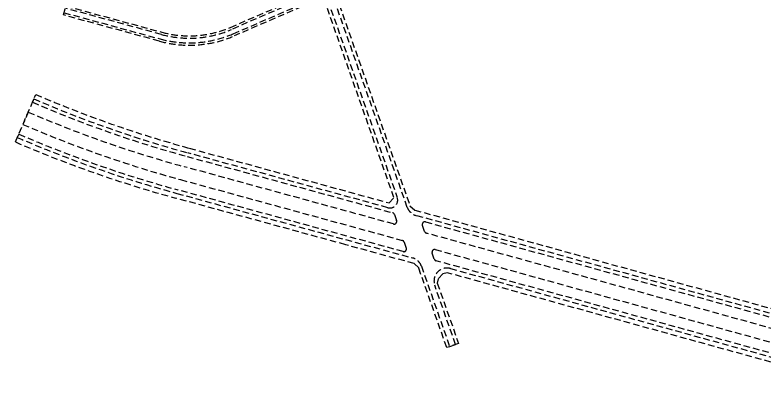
# Model space of a CAD drawing. Header units: metres. Extents: x 566243 to 572707, y 2062953 to 2068466.
# Drawn here: x 567232 to 568677, y 2062953 to 2063683 of the extents above; entities that cross this region are included whole.
import ezdxf

# ---------------------------------------------------------------- set-up
doc = ezdxf.new("R2010")
doc.units = ezdxf.units.M
doc.linetypes.add('HIDDEN', pattern=[0.375, 0.25, -0.125])
doc.layers.add('LogDg phu', color=7, linetype='CONTINUOUS')
doc.layers.add('ViaHeSphu', color=32, linetype='CONTINUOUS')

msp = doc.modelspace()

# ---------------------------------------------------------------- linework, layer by layer
at = {"layer": 'LogDg phu', "linetype": 'HIDDEN', "ltscale": 50}
for points in [[(568922.4888897225, 2063042.374171243), (568005.385177357, 2063295.808456341, -0.2455284343791106), (567988.4596499801, 2063311.612451652), (567845.2419260679, 2063718.917182554, -0.3938343611961237), (567851.7990271447, 2063733.911809552), (567990.7109015343, 2063793.989662948, -0.1264325150687229), (568111.61933005, 2063813.130657695), (568380.4521574876, 2063787.736042232, 0.1809899403731771), (568552.1710605883, 2063834.138552459), (568607.9078633706, 2063874.100076154, 0.180157265113955), (568706.7812416861, 2064021.043700236, -0.5324125615979733)], [(567817.4783727478, 2063728.057018126), (567649.032920091, 2063655.20621789, -0.1703429515990829), (567513.9603407057, 2063645.633880425), (567328.6197230186, 2063696.26995266)], [(567835.0089727953, 2063711.843510239), (567969.1340523793, 2063330.397848662, -0.6050621372813725), (567951.0168417208, 2063310.956080458), (567565.3303013468, 2063416.709160621, -0.03490033887283163), (567268.04639786, 2063520.997053915), (567265.2743647915, 2063514.569314603, 0.03490033887283052), (567563.4792626943, 2063409.95833431), (567960.1614114727, 2063301.190320164, -0.2460576781075077), (567963.5561408213, 2063298.026871958), (567967.7929389375, 2063285.977609693, -0.6050621372693946), (567961.7538687177, 2063279.497020292), (567558.0583639924, 2063390.188057194, -0.03490033887282985), (567257.1562673482, 2063495.745221163), (567246.8601441119, 2063471.870761037, 0.03490033887283074), (567551.1830776422, 2063365.11355944), (567978.9243745574, 2063247.829301561, -0.2460576781158902), (567982.319103906, 2063244.665853355), (567986.5559020215, 2063232.61659109, -0.6050621372788754), (567980.5168318019, 2063226.136001689), (567545.762178943, 2063345.343282324, -0.03490033887283008), (567238.7420466623, 2063453.046667599), (567235.9700136014, 2063446.618928284, 0.03490033887282785), (567543.9111402464, 2063338.592456024), (567998.6870334884, 2063213.895463883, -0.2460576781071912), (568015.6606802309, 2063198.078222855), (568070.3015161109, 2063042.682156317), (568081.622075593, 2063046.662725752), (568041.3920435647, 2063161.075117751, -0.6057441523198289), (568071.6355140297, 2063193.464819038), (568900.9138219346, 2062964.300382817)], [(567326.164760257, 2063687.610820569), (567511.5884200135, 2063636.952060786, 0.170342951599138), (567652.605513895, 2063646.945674717), (567818.924954908, 2063718.876998369, -0.4348907271138535)], [(568915.1640210404, 2063015.867638176), (568025.2089825905, 2063261.799604206, -0.2455284343526483), (568021.8238771157, 2063264.960403269), (568017.5812043423, 2063277.026372794, -0.6057441523146813), (568023.6298984354, 2063283.504313051), (568920.6243777071, 2063035.627053781)], [(568902.7783339669, 2062971.04750034), (568043.9979620167, 2063208.364596303, -0.2455284343507681), (568040.612856542, 2063211.525395365), (568036.3701837681, 2063223.591364891, -0.6057441523229545), (568042.4188778611, 2063230.069305149), (568908.2386906336, 2062990.806915945)]]:
    msp.add_lwpolyline(points, format="xyb", dxfattribs=at)
at = {"layer": 'ViaHeSphu', "linetype": 'HIDDEN', "ltscale": 50}
msp.add_lwpolyline([(567992.1994822861, 2063790.547769959), (567855.6412375284, 2063731.487835407), (567850.9522454423, 2063720.765156816), (567993.6771698361, 2063314.861925459), (568002.7462861969, 2063306.393753729), (568933.2008314035, 2063049.270072513)], dxfattribs=at)
for points in [[(567819.3723095561, 2063714.167649027), (567654.391810797, 2063642.815403131, -0.1703429515990882), (567510.4024596604, 2063632.611150969), (567324.937278872, 2063683.28125451), (567329.8472043953, 2063700.59951869), (567515.1463010447, 2063649.974790246, 0.170342951608238), (567647.2466231885, 2063659.336489477), (567813.3867646622, 2063731.190268055)], [(568906.5649452233, 2062952.882679315), (568065.3217940028, 2063185.353504414), (568057.0900442739, 2063183.03075877), (568048.1108091007, 2063173.414311299), (568046.3569996293, 2063165.042871563), (568087.2823553333, 2063048.653010469), (568064.6412363701, 2063040.6918716), (568010.5490822896, 2063194.52751191), (568001.479965929, 2063202.99568364), (567869.5545053685, 2063239.452230863), (567541.3990164183, 2063329.430620296, -0.0349003388820263), (567232.207968356, 2063437.895567945), (567271.8084430987, 2063529.720414257, 0.0349003388728303), (567567.842425132, 2063425.870996361), (567953.294675394, 2063320.18215723), (567962.7850200108, 2063330.366345276), (567829.3687275549, 2063709.796248309)]]:
    msp.add_lwpolyline(points, format="xyb", dxfattribs=at)

doc.saveas('drawing.dxf')
